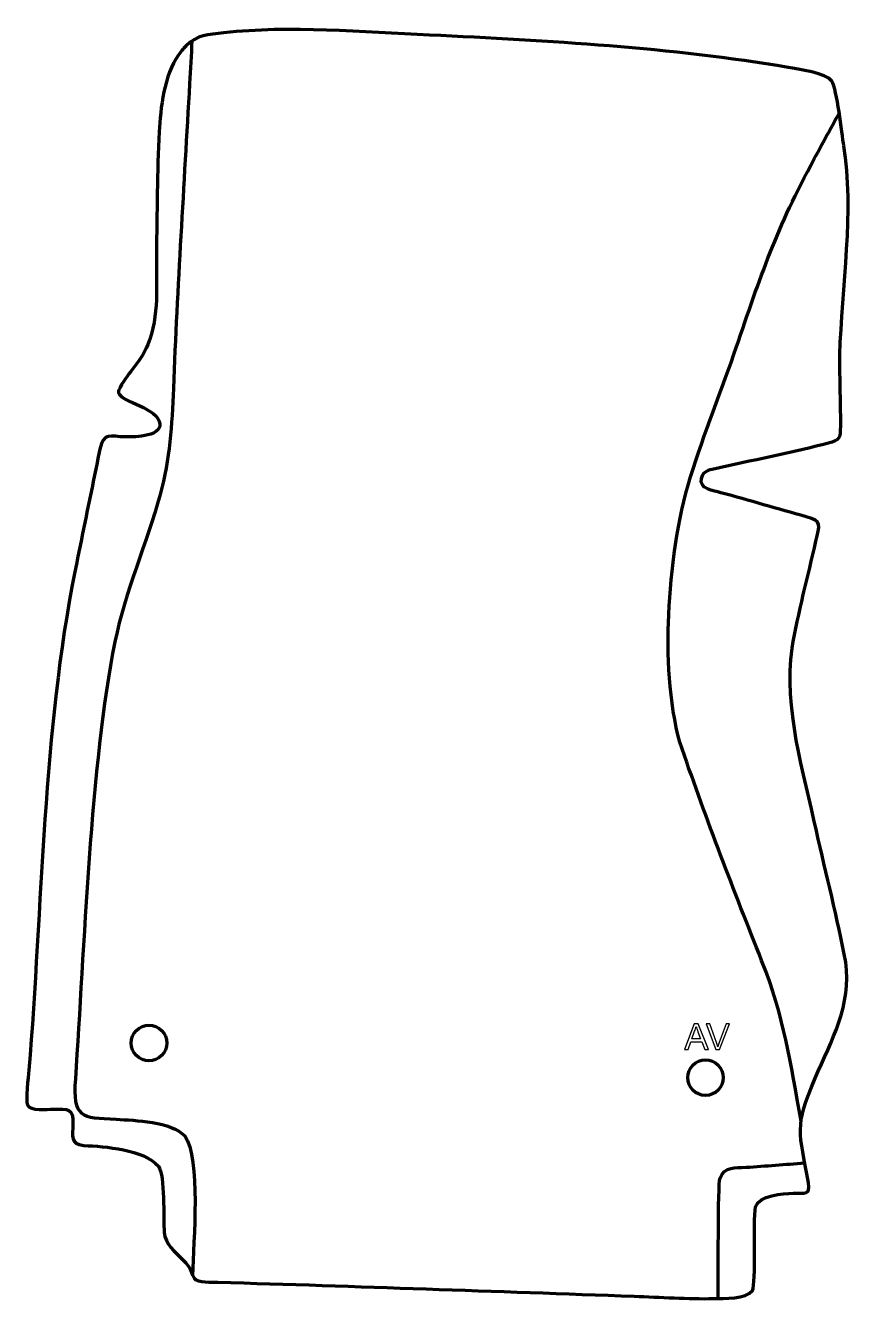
# Model space of a CAD drawing. Header units: millimetres. Extents: x -532 to 51, y -13 to 883.
import ezdxf

# ---------------------------------------------------------------- set-up
doc = ezdxf.new("R2010")
doc.units = ezdxf.units.MM
doc.header["$MEASUREMENT"] = 0
doc.layers.add('layer 2', color=7, linetype='Continuous')
doc.layers.add('layer 3', color=7, linetype='Continuous')

msp = doc.modelspace()

# ---------------------------------------------------------------- linework, layer by layer
at = {"layer": 'layer 2', "color": 142, "lineweight": 158}
for points, knots in [([(-414.8115, 872.2094), (-415.37, 862.2105), (-415.9285, 852.2117), (-416.487, 842.2128), (-416.487, 842.2128), (-420.4847, 770.7025), (-425.0699, 699.2671), (-427.8749, 627.6989), (-427.8749, 627.6989), (-428.8732, 602.2269), (-430.5167, 578.0113), (-437.1362, 553.248), (-437.1362, 553.248), (-446.8067, 518.4093), (-461.6071, 485.1538), (-469.0171, 449.6333), (-469.0171, 449.6333), (-486.3837, 363.2806), (-490.5921, 232.4194), (-496.8481, 142.1887), (-496.8481, 142.1887), (-498.7509, 114.5948), (-492.8587, 114.9344), (-468.0215, 113.7056), (-468.0215, 113.7056), (-454.9061, 112.9407), (-429.2199, 112.1582), (-419.9106, 101.977), (-419.9106, 101.977), (-408.3829, 86.1086), (-413.8641, 28.2527), (-414.3545, 4.1094)], [0, 0, 0, 0, 0.11111111, 0.11111111, 0.11111111, 0.11111111, 0.22222222, 0.22222222, 0.22222222, 0.22222222, 0.33333333, 0.33333333, 0.33333333, 0.33333333, 0.44444444, 0.44444444, 0.44444444, 0.44444444, 0.55555556, 0.55555556, 0.55555556, 0.55555556, 0.66666667, 0.66666667, 0.66666667, 0.66666667, 0.77777778, 0.77777778, 0.77777778, 0.77777778, 1, 1, 1, 1]), ([(13.7826, 112.4625), (6.1015, 154.2182), (2.0669, 185.1927), (-13.9952, 225.4366), (-13.9952, 225.4366), (-33.4318, 274.2611), (-52.86, 324.608), (-69.9521, 374.2729), (-69.9521, 374.2729), (-78.4391, 398.9339), (-80.5266, 436.7659), (-79.5772, 462.9263), (-79.5772, 462.9263), (-78.4575, 493.7819), (-74.284, 529.9928), (-65.6574, 559.7136), (-65.6574, 559.7136), (-56.6566, 590.4673), (-44.0441, 621.3337), (-33.5374, 651.8292), (-33.5374, 651.8292), (-16.2807, 701.9159), (-4.7338, 737.6765), (20.5311, 784.5236), (20.5311, 784.5236), (27.1121, 796.8791), (33.8672, 809.1437), (40.6005, 821.4167)], [0, 0, 0, 0, 0.125, 0.125, 0.125, 0.125, 0.25, 0.25, 0.25, 0.25, 0.375, 0.375, 0.375, 0.375, 0.5, 0.5, 0.5, 0.5, 0.625, 0.625, 0.625, 0.625, 0.75, 0.75, 0.75, 0.75, 1, 1, 1, 1]), ([(-44.4759, -12.3942), (-44.4579, -1.5949), (-44.7867, 68.4638), (-43.2642, 72.1872), (-43.2642, 72.1872), (-39.7001, 80.9041), (-32.7304, 79.4192), (-24.9254, 79.9459), (-24.9254, 79.9459), (-11.1615, 80.8748), (2.6282, 81.9611), (16.3875, 83.0038)], [0, 0, 0, 0, 0.25, 0.25, 0.25, 0.25, 0.5, 0.5, 0.5, 0.5, 1, 1, 1, 1])]:
    msp.add_open_spline(points, degree=3, knots=knots, dxfattribs=at)
at = {"layer": 'layer 3', "color": 142, "lineweight": 200}
for centre in [(-445.0553, 167.3527), (-53.4717, 143.0113)]:
    msp.add_ellipse(centre, major_axis=(0, 12.5), ratio=1, dxfattribs=at)
at = {"layer": 'layer 3', "color": 242, "lineweight": 158}
msp.add_open_spline([(-419.0335, 868.6009), (-411.1696, 876.7137), (-403.2997, 876.6011), (-392.5364, 877.8595), (-392.5364, 877.8595), (-346.1317, 883.0382), (-294.2313, 878.4716), (-247.6156, 876.255), (-247.6156, 876.255), (-164.2829, 872.2395), (-77.4731, 867.6023), (4.7487, 853.4983), (4.7487, 853.4983), (11.3004, 852.3732), (32.0253, 849.4768), (35.4053, 843.9527), (35.4053, 843.9527), (39.0457, 838.0033), (42.4458, 807.3845), (43.813, 798.4354), (43.813, 798.4354), (51.3812, 753.5481), (42.5903, 698.1171), (41.0139, 651.366), (41.0139, 651.366), (40.6567, 640.7678), (42.5041, 600.0872), (41.2208, 594.978), (41.2208, 594.978), (40.3751, 591.6115), (37.8072, 590.8036), (34.6032, 589.9175), (34.6032, 589.9175), (7.7458, 582.7913), (-21.4093, 577.2647), (-48.6818, 571.0631), (-48.6818, 571.0631), (-52.6481, 570.1613), (-55.3919, 568.646), (-56.3621, 564.292), (-56.3621, 564.292), (-57.9734, 557.0611), (-47.8095, 555.8109), (-42.6895, 554.4317), (-42.6895, 554.4317), (-22.6202, 549.0094), (-2.7894, 542.9472), (17.2543, 537.5208), (17.2543, 537.5208), (29.0842, 534.2461), (26.7797, 531.8138), (24.2104, 520.2157), (24.2104, 520.2157), (18.6501, 495.465), (11.7153, 469.9908), (7.4645, 445.0845), (7.4645, 445.0845), (1.5643, 402.9852), (15.4955, 357.5928), (24.6114, 316.5067), (24.6114, 316.5067), (31.4203, 285.9726), (39.4595, 254.8419), (45.239, 224.1979), (45.239, 224.1979), (49.45, 193.5784), (35.2938, 169.5976), (23.6285, 142.5388), (23.6285, 142.5388), (8.8656, 107.8799), (12.4334, 105.2032), (19.0704, 68.9774), (19.0704, 68.9774), (20.3712, 59.9888), (16.5823, 62.1399), (8.1763, 61.6869), (8.1763, 61.6869), (1.1247, 61.3068), (-15.8944, 60.4526), (-18.1919, 52.1564), (-18.1919, 52.1564), (-20.3137, 40.7774), (-17.5846, -1.2637), (-20.4895, -6.6967), (-20.4895, -6.6967), (-25.1206, -13.072), (-40.2668, -12.2749), (-47.6594, -12.421), (-47.6594, -12.421), (-65.6093, -12.7757), (-85.5364, -11.4343), (-103.6671, -10.7751), (-103.6671, -10.7751), (-201.277, -7.226), (-298.892, -3.8373), (-396.5205, -0.8369), (-396.5205, -0.8369), (-400.3044, -0.792), (-411.004, -1.5235), (-413.1803, 1.8682), (-413.1803, 1.8682), (-417.0612, 8.7292), (-414.2838, 7.9304), (-421.4411, 15.0845), (-421.4411, 15.0845), (-426.9258, 20.5667), (-433.5773, 26.0092), (-434.3203, 34.0866), (-434.3203, 34.0866), (-435.0319, 44.0094), (-433.6615, 73.872), (-438.4389, 80.7335), (-438.4389, 80.7335), (-448.9199, 92.7364), (-475.7561, 94.4749), (-490.876, 95.3027), (-490.876, 95.3027), (-500.8426, 96.3117), (-498.566, 101.8359), (-498.5356, 110.5143), (-498.5356, 110.5143), (-498.4966, 121.6483), (-501.6153, 120.781), (-512.518, 120.785), (-512.518, 120.785), (-516.2414, 120.7863), (-528.814, 119.4673), (-530.5095, 123.6506), (-530.5095, 123.6506), (-531.9469, 127.1972), (-529.9491, 143.3925), (-529.5475, 148.2798), (-529.5475, 148.2798), (-520.1708, 262.4042), (-519.4788, 387.9257), (-497.2235, 498.6797), (-497.2235, 498.6797), (-491.4273, 527.5245), (-485.44, 556.2952), (-479.6669, 585.1439), (-479.6669, 585.1439), (-476.3858, 597.1876), (-473.1094, 593.7824), (-461.3256, 593.6453), (-461.3256, 593.6453), (-455.3142, 593.5754), (-433.9767, 593.7009), (-437.8061, 604.6317), (-437.8061, 604.6317), (-441.7393, 615.859), (-467.9406, 618.3278), (-466.4473, 626.1855), (-466.4473, 626.1855), (-461.111, 638.2148), (-451.7316, 644.3979), (-445.8392, 658.5998), (-445.8392, 658.5998), (-437.5336, 678.6182), (-440.1936, 701.1707), (-439.8161, 722.535), (-439.8161, 722.535), (-439.3175, 750.7551), (-439.4169, 780.2769), (-437.9042, 808.3451), (-437.9042, 808.3451), (-437.0355, 824.4641), (-434.1967, 848.7874), (-424.491, 862.0123), (-424.491, 862.0123), (-422.7795, 864.3445), (-420.9482, 866.4392), (-419.0335, 868.6009)], degree=3, knots=[0, 0, 0, 0, 0.02272727, 0.02272727, 0.02272727, 0.02272727, 0.04545455, 0.04545455, 0.04545455, 0.04545455, 0.06818182, 0.06818182, 0.06818182, 0.06818182, 0.09090909, 0.09090909, 0.09090909, 0.09090909, 0.11363636, 0.11363636, 0.11363636, 0.11363636, 0.13636364, 0.13636364, 0.13636364, 0.13636364, 0.15909091, 0.15909091, 0.15909091, 0.15909091, 0.18181818, 0.18181818, 0.18181818, 0.18181818, 0.20454545, 0.20454545, 0.20454545, 0.20454545, 0.22727273, 0.22727273, 0.22727273, 0.22727273, 0.25, 0.25, 0.25, 0.25, 0.27272727, 0.27272727, 0.27272727, 0.27272727, 0.29545455, 0.29545455, 0.29545455, 0.29545455, 0.31818182, 0.31818182, 0.31818182, 0.31818182, 0.34090909, 0.34090909, 0.34090909, 0.34090909, 0.36363636, 0.36363636, 0.36363636, 0.36363636, 0.38636364, 0.38636364, 0.38636364, 0.38636364, 0.40909091, 0.40909091, 0.40909091, 0.40909091, 0.43181818, 0.43181818, 0.43181818, 0.43181818, 0.45454545, 0.45454545, 0.45454545, 0.45454545, 0.47727273, 0.47727273, 0.47727273, 0.47727273, 0.5, 0.5, 0.5, 0.5, 0.52272727, 0.52272727, 0.52272727, 0.52272727, 0.54545455, 0.54545455, 0.54545455, 0.54545455, 0.56818182, 0.56818182, 0.56818182, 0.56818182, 0.59090909, 0.59090909, 0.59090909, 0.59090909, 0.61363636, 0.61363636, 0.61363636, 0.61363636, 0.63636364, 0.63636364, 0.63636364, 0.63636364, 0.65909091, 0.65909091, 0.65909091, 0.65909091, 0.68181818, 0.68181818, 0.68181818, 0.68181818, 0.70454545, 0.70454545, 0.70454545, 0.70454545, 0.72727273, 0.72727273, 0.72727273, 0.72727273, 0.75, 0.75, 0.75, 0.75, 0.77272727, 0.77272727, 0.77272727, 0.77272727, 0.79545455, 0.79545455, 0.79545455, 0.79545455, 0.81818182, 0.81818182, 0.81818182, 0.81818182, 0.84090909, 0.84090909, 0.84090909, 0.84090909, 0.86363636, 0.86363636, 0.86363636, 0.86363636, 0.88636364, 0.88636364, 0.88636364, 0.88636364, 0.90909091, 0.90909091, 0.90909091, 0.90909091, 0.93181818, 0.93181818, 0.93181818, 0.93181818, 0.95454545, 0.95454545, 0.95454545, 0.95454545, 1, 1, 1, 1], dxfattribs=at)
at = {"layer": 'layer 3', "color": 142}
for points, knots in [([(-68.3266, 162.7577), (-68.3266, 162.7577), (-61.3501, 180.9441), (-61.3501, 180.9441), (-61.3501, 180.9441), (-61.3501, 180.9441), (-58.7042, 180.9441), (-58.7042, 180.9441), (-58.7042, 180.9441), (-58.7042, 180.9441), (-51.3001, 162.7577), (-51.3001, 162.7577), (-51.3001, 162.7577), (-51.3001, 162.7577), (-54.0391, 162.7577), (-54.0391, 162.7577), (-54.0391, 162.7577), (-54.0391, 162.7577), (-56.1431, 168.2695), (-56.1431, 168.2695), (-56.1431, 168.2695), (-56.1431, 168.2695), (-63.8012, 168.2695), (-63.8012, 168.2695), (-63.8012, 168.2695), (-63.8012, 168.2695), (-65.7739, 162.7577), (-65.7739, 162.7577), (-65.7739, 162.7577), (-65.7739, 162.7577), (-68.3266, 162.7577), (-68.3266, 162.7577)], [0, 0, 0, 0, 0.11111111, 0.11111111, 0.11111111, 0.11111111, 0.22222222, 0.22222222, 0.22222222, 0.22222222, 0.33333333, 0.33333333, 0.33333333, 0.33333333, 0.44444444, 0.44444444, 0.44444444, 0.44444444, 0.55555556, 0.55555556, 0.55555556, 0.55555556, 0.66666667, 0.66666667, 0.66666667, 0.66666667, 0.77777778, 0.77777778, 0.77777778, 0.77777778, 1, 1, 1, 1]), ([(-46.0931, 162.7577), (-46.0931, 162.7577), (-53.1204, 180.9441), (-53.1204, 180.9441), (-53.1204, 180.9441), (-53.1204, 180.9441), (-50.5127, 180.9441), (-50.5127, 180.9441), (-50.5127, 180.9441), (-50.5127, 180.9441), (-45.7883, 167.7276), (-45.7883, 167.7276), (-45.7883, 167.7276), (-45.4115, 166.6693), (-45.0898, 165.6787), (-44.8358, 164.7516), (-44.8358, 164.7516), (-44.5564, 165.7464), (-44.2304, 166.737), (-43.8579, 167.7276), (-43.8579, 167.7276), (-43.8579, 167.7276), (-38.9557, 180.9441), (-38.9557, 180.9441), (-38.9557, 180.9441), (-38.9557, 180.9441), (-36.5004, 180.9441), (-36.5004, 180.9441), (-36.5004, 180.9441), (-36.5004, 180.9441), (-43.5912, 162.7577), (-43.5912, 162.7577), (-43.5912, 162.7577), (-43.5912, 162.7577), (-46.0931, 162.7577), (-46.0931, 162.7577)], [0, 0, 0, 0, 0.1, 0.1, 0.1, 0.1, 0.2, 0.2, 0.2, 0.2, 0.3, 0.3, 0.3, 0.3, 0.4, 0.4, 0.4, 0.4, 0.5, 0.5, 0.5, 0.5, 0.6, 0.6, 0.6, 0.6, 0.7, 0.7, 0.7, 0.7, 0.8, 0.8, 0.8, 0.8, 1, 1, 1, 1]), ([(-63.0942, 170.2253), (-63.0942, 170.2253), (-56.8966, 170.2253), (-56.8966, 170.2253), (-56.8966, 170.2253), (-56.8966, 170.2253), (-58.7931, 175.2672), (-58.7931, 175.2672), (-58.7931, 175.2672), (-59.3646, 176.7997), (-59.7964, 178.0654), (-60.097, 179.0645), (-60.097, 179.0645), (-60.3468, 177.8792), (-60.6812, 176.715), (-61.1003, 175.5635), (-61.1003, 175.5635), (-61.1003, 175.5635), (-63.0942, 170.2253), (-63.0942, 170.2253)], [0, 0, 0, 0, 0.16666667, 0.16666667, 0.16666667, 0.16666667, 0.33333333, 0.33333333, 0.33333333, 0.33333333, 0.5, 0.5, 0.5, 0.5, 0.66666667, 0.66666667, 0.66666667, 0.66666667, 1, 1, 1, 1])]:
    msp.add_open_spline(points, degree=3, knots=knots, dxfattribs=at)

doc.saveas('drawing.dxf')
